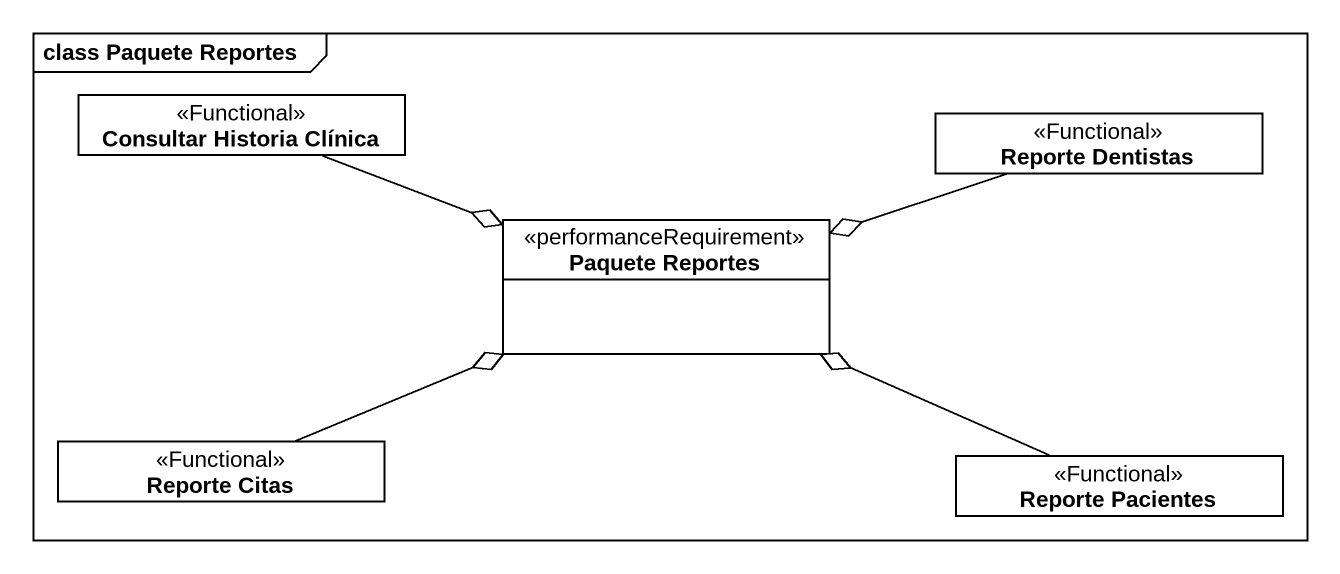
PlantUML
@startuml
mainframe class Paquete Reportes
hide circle
hide empty members
class "Consultar Historia Clínica" as Consultar_Historia_Clínica <<Functional>>
class "Reporte Dentistas" as Reporte_Dentistas <<Functional>>
class "Paquete Reportes" as Paquete_Reportes <<performanceRequirement>>
class "Reporte Citas" as Reporte_Citas <<Functional>>
class "Reporte Pacientes" as Reporte_Pacientes <<Functional>>
Consultar_Historia_Clínica -right-o Paquete_Reportes
Reporte_Dentistas -left-o Paquete_Reportes
Reporte_Citas -right-o Paquete_Reportes
Reporte_Pacientes -left-o Paquete_Reportes
@enduml
